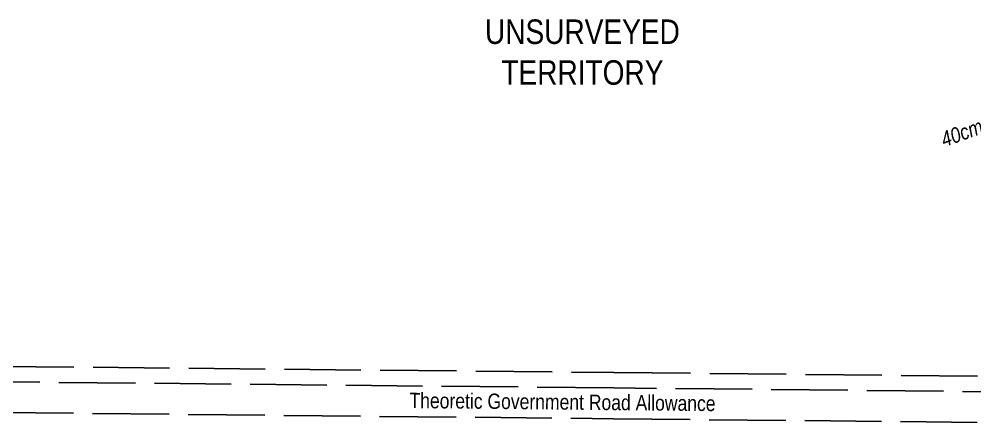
# Model space of a CAD drawing. Extents: x 454192 to 460119, y 6044068 to 6049303.
# Drawn here: x 456743 to 457368, y 6045981 to 6046246 of the extents above; entities that cross this region are included whole.
import ezdxf
from ezdxf.enums import TextEntityAlignment as Align

# ---------------------------------------------------------------- set-up
doc = ezdxf.new("R2010")
doc.units = 0
doc.header["$LTSCALE"] = 5
doc.linetypes.add('foc-UNSURVEYED', pattern=[12.5, 10, -2.5])
for name, color, linetype in [('L-ROAD-T', 7, 'Continuous'), ('L-UNS-T', 3, 'Continuous'), ('L-USEC', 7, 'foc-UNSURVEYED'), ('T-BUSH-T', 110, 'Continuous')]:
    doc.layers.add(name, color=color, linetype=linetype)
doc.styles.add('80L', font='ARIALN.TTF', dxfattribs={"height": 10})
doc.styles.add('80LS', font='ARIALNI.TTF', dxfattribs={"height": 10})

msp = doc.modelspace()

# ---------------------------------------------------------------- linework, layer by layer
at = {"layer": 'L-USEC'}
for points in [[(456729.224, 6046019.329), (457131.998, 6046015.282), (457534.775, 6046011.234)], [(457534.659, 6046001.176), (457131.897, 6046005.224), (456729.122, 6046009.271)], [(456728.919, 6045989.156), (457131.695, 6045985.108), (457534.472, 6045981.06)]]:
    msp.add_lwpolyline(points, dxfattribs=at)

# ---------------------------------------------------------------- texts
at = {"layer": 'L-ROAD-T', "style": '80L'}
msp.add_text('Theoretic Government Road Allowance', height=10, rotation=359.421599, dxfattribs=at).set_placement((457098.374, 6045996.061), align=Align.MIDDLE_CENTER)
at = {"layer": 'L-UNS-T', "color": 3, "insert": (457111.368, 6046224.649), "char_height": 16, "attachment_point": 5, "style": '80L'}
msp.add_mtext_dynamic_manual_height_columns('UNSURVEYED TERRITORY', width=126.41375, gutter_width=47.5, heights=[0], dxfattribs=at)
at = {"layer": 'T-BUSH-T', "insert": (457413.374, 6046197.062), "char_height": 9.98763, "width": 142.46841, "attachment_point": 2, "rotation": 20.005425, "style": '80LS'}
msp.add_mtext('40cm Poplar, Spruce & Birch', dxfattribs=at)

doc.saveas('drawing.dxf')
